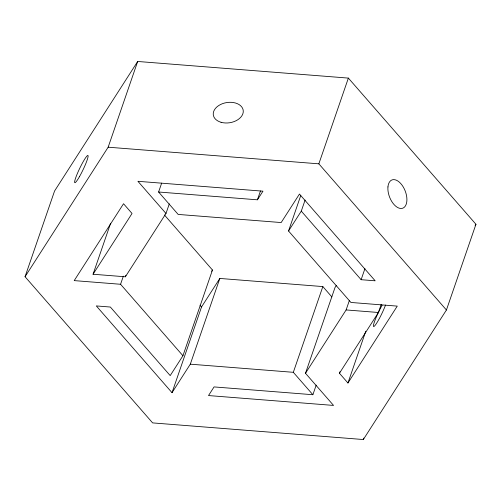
<?xml version="1.0" encoding="UTF-8"?>
<svg xmlns="http://www.w3.org/2000/svg" width="501" height="501" viewBox="0 0 501 501"><rect width="100%" height="100%" fill="white"/><g stroke="black" fill="none" stroke-linecap="round" stroke-linejoin="round"><path stroke-width="0.75" d="M25.05 276.727L54.571 191L137.681 61.466L348.37 78.1L475.95 224.273L446.429 310L363.319 439.534L152.63 422.9L25.05 276.727L108.16 147.194L137.681 61.466M169.307 203.851L165.994 213.457L125.363 276.79L93.054 274.241L110.615 223.246M331.869 296.924L322.838 286.578L219.826 278.443L190.305 364.177L172.025 392.678L96.311 305.929L110.358 307.038L170.196 375.6L182.94 355.741L120.566 284.274L123.365 276.139M125.363 276.79L125.87 275.312M305.103 200.043L301.283 211.134L361.127 279.696L375.174 280.804L299.46 194.056L281.174 222.557L178.162 214.422L158.598 192.008L161.654 183.141M182.94 355.741L212.462 270.008L164.397 214.942M172.025 392.678L201.54 306.944L219.826 278.443M158.598 192.008L257.426 199.811L260.476 190.944M339.954 371.773L339.44 373.251L347.945 382.996L397.268 306.117L350.919 302.46L288.538 230.992L300.757 195.515M446.429 310L318.849 163.833L348.37 78.1M316.194 385.119L312.881 394.725L293.323 372.312L322.838 286.578M312.881 394.725L214.059 386.922L208.516 395.558L333.553 405.428L305.485 373.27L335.006 287.543L336.259 285.583M305.485 373.27L346.122 309.937L349.429 300.331M361.127 279.696L364.941 268.605M347.945 382.996L365.761 331.261M339.44 373.251L378.424 312.492L381.223 304.357M363.319 439.534L363.832 438.056M93.054 274.241L132.039 213.482L123.534 203.738L74.211 280.61L120.566 284.274M211.641 271.291L212.462 270.008M257.426 199.811L262.962 191.175L137.925 181.299L165.994 213.457M288.538 230.992L301.283 211.134M475.105 225.588L475.95 224.273M108.16 147.194L318.849 163.833M346.122 309.937L378.424 312.492M190.305 364.177L293.323 372.312M200.005 305.184L201.54 306.944M385.526 305.059A15.124 1.816 -64.3 0 1 376.727 323.039A15.124 1.816 -64.3 0 1 373.978 323.226A15.124 1.816 -64.3 0 1 382.1 305.297M387.943 186.929A15.124 8.385 69 0 0 401.144 208.485A15.124 8.385 69 0 0 403.111 186.735A15.124 8.385 69 0 0 387.943 186.929M79.434 176.709A15.124 1.816 -64.3 0 0 87.938 155.479A15.124 1.816 -64.3 0 0 76.722 175.1A15.124 1.816 -64.3 0 0 79.434 176.709M221.066 122.288A15.124 10.195 -9.2 0 0 243.279 111.097A15.124 10.195 -9.2 0 0 220.446 104.559A15.124 10.195 -9.2 0 0 221.066 122.288"/></g></svg>
